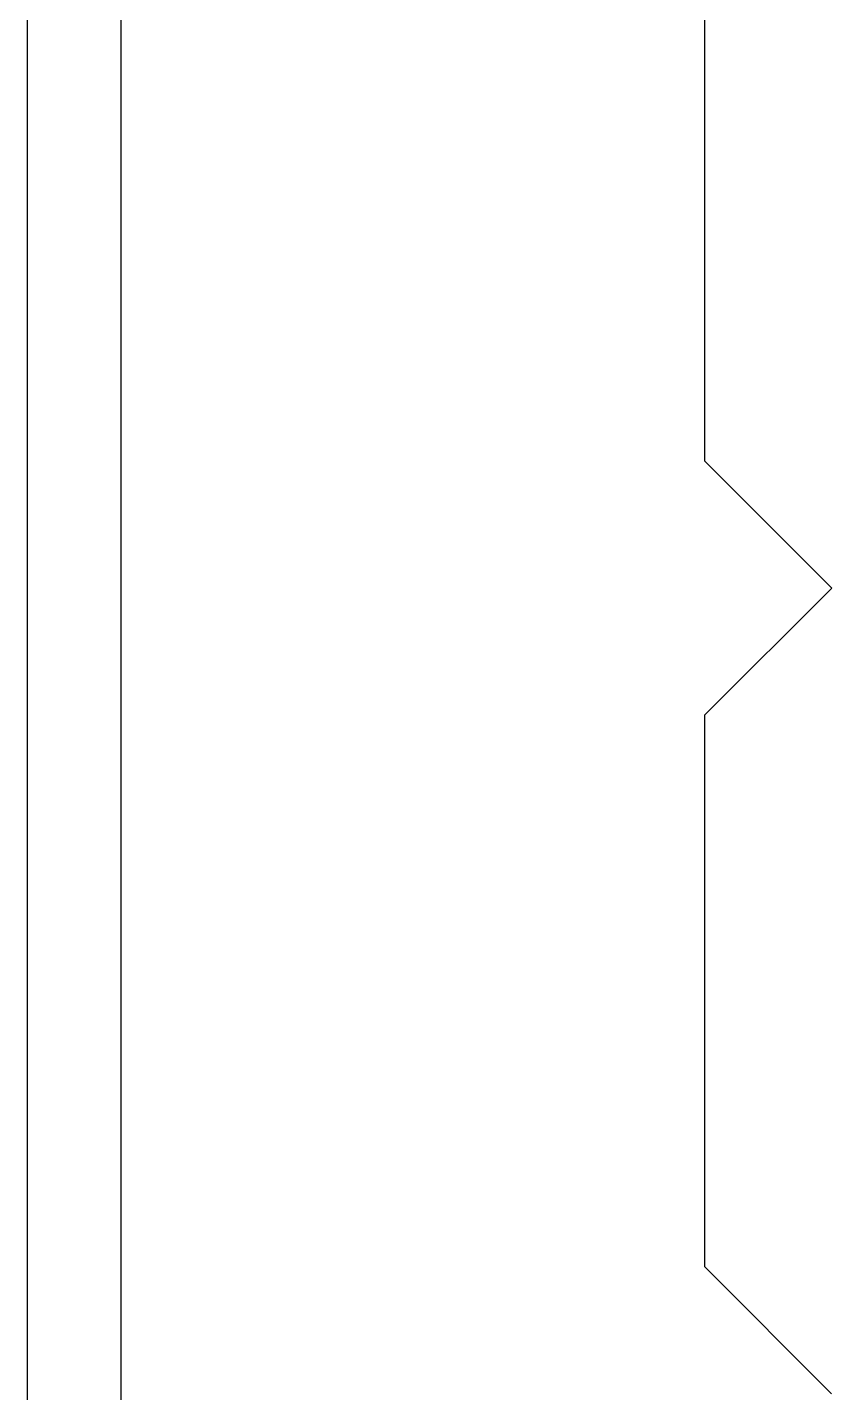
# Model space of a CAD drawing. Header units: millimetres. Extents: x 3 to 124, y -45 to 11.
# Drawn here: x 92.644 to 95.181, y -20.009 to -15.704 of the extents above; entities that cross this region are included whole.
import ezdxf

# ---------------------------------------------------------------- set-up
doc = ezdxf.new("R2010")
doc.units = ezdxf.units.MM
doc.header["$LTSCALE"] = 1.21
doc.header["$MEASUREMENT"] = 0
doc.layers.get('0').update_dxf_attribs({"linetype": 'CONTINUOUS'})

msp = doc.modelspace()

# ---------------------------------------------------------------- linework, layer by layer
at = {"color": 7, "linetype": 'Continuous'}
for p, q in [((92.6442, -2.7528), (92.6442, -35.7528)), ((92.9397, -30.0001), (92.9397, -2.7528))]:
    msp.add_line(p, q, dxfattribs=at)
at = {"color": 6, "linetype": 'Continuous'}
for p, q in [((94.781, -17.0725), (94.7813, -15.3325)), ((95.1809, -17.4726), (94.781, -17.0725)), ((94.7809, -17.8725), (95.1809, -17.4726)), ((94.7806, -19.6125), (94.7809, -17.8725)), ((95.1805, -20.0126), (94.7806, -19.6125))]:
    msp.add_line(p, q, dxfattribs=at)

doc.saveas('drawing.dxf')
